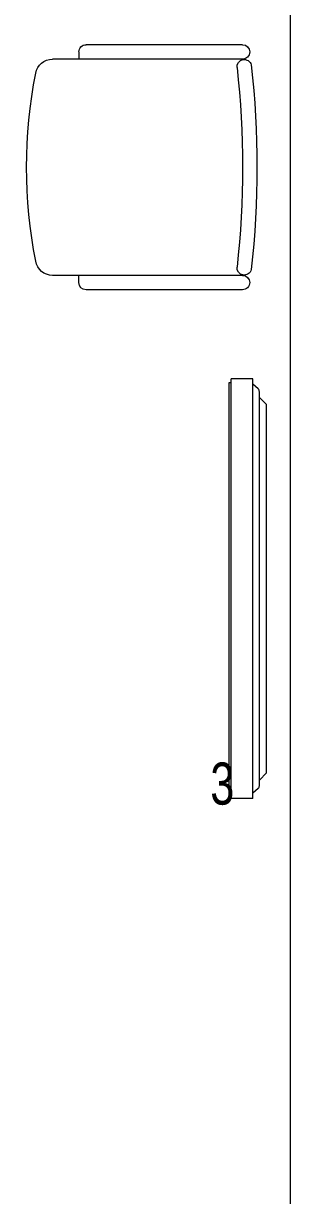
# Model space of a CAD drawing. Header units: millimetres. Extents: x 26027 to 581921, y 7230 to 233891.
# Drawn here: x 485538 to 486094, y 159063 to 161503 of the extents above; entities that cross this region are included whole.
import ezdxf

# ---------------------------------------------------------------- set-up
doc = ezdxf.new("R2010")
doc.units = ezdxf.units.MM
doc.header["$LTSCALE"] = 5
doc.layers.add('Medical Equipment and Furniture', color=163, linetype='Continuous', lineweight=0)
doc.layers.add('Walls', color=32, linetype='Continuous', lineweight=5)
doc.styles.add('X3G_ENTITY_257CFD', font='swisscl.ttf', dxfattribs={"height": 200})

# ---------------------------------------------------------------- blocks, each defined once
blk = doc.blocks.new('DM15862C-P')
at = {"lineweight": 0}
for p, q in [((-0.3835, 0), (-0.3983, -0.0149)), ((0.3835, 0), (-0.3835, 0)), ((0.3835, 0), (0.3983, -0.0149)), ((-0.4157, -0.0175), (-0.4256, -0.0287)), ((0.41, -0.0149), (-0.4099, -0.0149)), ((0.4157, -0.0175), (0.4254, -0.0287)), ((-0.4367, -0.0287), (-0.4367, -0.0734)), ((0.4365, -0.0287), (-0.4367, -0.0287)), ((0.4365, -0.0287), (0.4365, -0.0734)), ((0.4365, -0.0734), (-0.4367, -0.0734)), ((-0.4291, -0.078), (-0.4291, -0.0734)), ((0.429, -0.078), (-0.4291, -0.078)), ((0.429, -0.078), (0.429, -0.0734))]:
    blk.add_line(p, q, dxfattribs=at)
for points in [[(-0.4099, -0.0149), (-0.4121, -0.0149), (-0.4141, -0.0158), (-0.4157, -0.0175)], [(0.4157, -0.0175), (0.4141, -0.0158), (0.4121, -0.0149), (0.41, -0.0149)]]:
    blk.add_open_spline(points, degree=3, dxfattribs=at)
blk = doc.blocks.new('GF21016-P')
at = {"color": 0, "extrusion": (-1.24384e-09, -1.20261e-09, -1)}
for p, q in [((0.0128, 0.0179), (0.0128, 0.4136)), ((0.4628, 0.0179), (0.4628, 0.4136)), ((-0.0172, 0.0179), (-0.0172, 0.3435)), ((-0.0022, 0.3585), (0.0128, 0.3585)), ((0.4778, 0.3585), (0.4628, 0.3585)), ((0.4928, 0.0179), (0.4928, 0.3435)), ((0.4778, 0.0029), (0.4778, 0.0029))]:
    blk.add_line(p, q, dxfattribs=at)
for centre, radius, start, end in [((-0.2378, -0.5362), 1.0036, 78.7568, 101.2432), ((-0.0478, 0.4136), 0.035, 0, 80.6557), ((-0.4278, 0.4136), 0.035, 99.3443, 180), ((0.0022, 0.3435), 0.015, 0, 90), ((-0.4778, 0.3435), 0.015, 90, 180), ((-0.0284, 0.0145), 0.015, 284.3864, 95.5209), ((-0.2378, 1.8928), 1.8749, 263.6341, 276.3659), ((-0.4471, 0.0145), 0.015, 84.4791, 255.6136), ((0.0022, 0.0179), 0.015, 270, 0), ((0.0022, 0.0179), 0.015, 180, 270), ((-0.2378, 1.8734), 1.8855, 263.5119, 276.4881), ((-0.4778, 0.0179), 0.015, 270, 0), ((-0.4778, 0.0179), 0.015, 180, 270)]:
    blk.add_arc(centre, radius, start, end, dxfattribs=at)

msp = doc.modelspace()

# ---------------------------------------------------------------- linework, layer by layer
at = {"layer": 'Walls'}
msp.add_line((486093.8, 158855.3, 2.4), (486093.8, 162593.1, 2.4), dxfattribs=at)

# ---------------------------------------------------------------- block references
at = {"layer": 'Medical Equipment and Furniture', "extrusion": (-8.17196e-07, -2.67577e-11, -1), "xscale": -999.9999999999975, "yscale": 999.9999999999975, "zscale": 999.9999999999999, "rotation": 270.0000251128832}
msp.add_blockref('GF21016-P', (-486011.8, 160965.8, -0.4), dxfattribs=at)
at = {"layer": 'Medical Equipment and Furniture', "xscale": 1000, "yscale": 1000, "zscale": 1000, "rotation": 270}
msp.add_blockref('DM15862C-P', (486043.8, 160326.4, 2.4), dxfattribs=at)

# ---------------------------------------------------------------- texts
at = {"layer": 'Medical Equipment and Furniture', "insert": (485951.8, 159875.8, 0), "char_height": 87.5, "attachment_point": 8, "style": 'X3G_ENTITY_257CFD'}
msp.add_mtext('3', dxfattribs=at)

doc.saveas('drawing.dxf')
